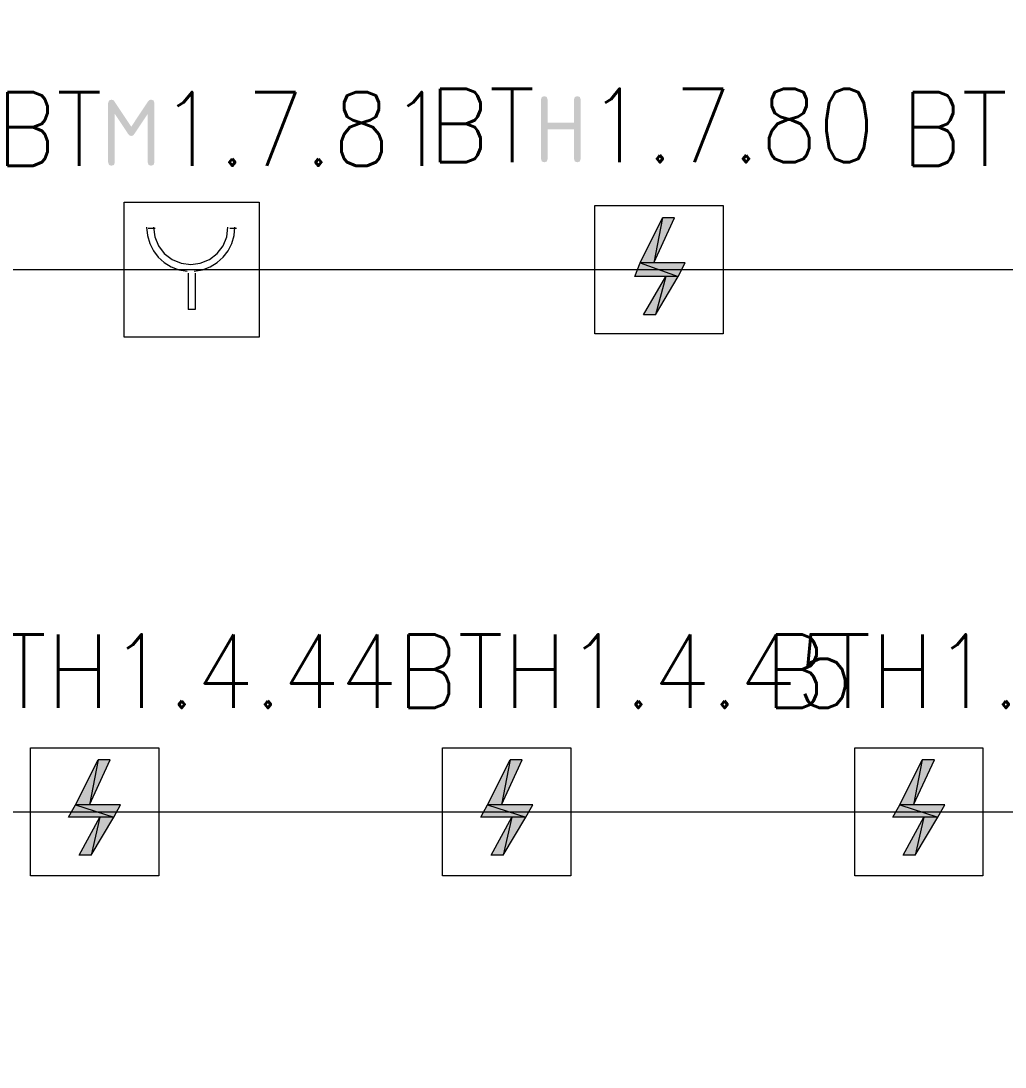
# Model space of a CAD drawing. Header units: millimetres. Extents: x 0 to 420, y 0 to 297.
# Drawn here: x 159.28 to 183.34, y 119.71 to 145.27 of the extents above; entities that cross this region are included whole.
import ezdxf

# ---------------------------------------------------------------- set-up
doc = ezdxf.new("R2010")
doc.units = ezdxf.units.MM
doc.styles.get("Standard").update_dxf_attribs({"font": 'STANDARD'})

msp = doc.modelspace()

# ---------------------------------------------------------------- hatches: boundary and pattern name
for points in [[(171.992506, 141.897144), (171.992506, 143.350147), (172.012487, 143.410918), (172.072983, 143.431176), (172.133755, 143.410918), (172.154012, 143.350147), (172.154012, 142.785151), (172.799485, 142.785151), (172.799485, 143.350147), (172.819742, 143.410918), (172.880514, 143.431176), (172.940803, 143.410918), (172.960991, 143.350147), (172.960991, 141.897144), (172.940803, 141.836648), (172.880514, 141.816666), (172.819742, 141.836648), (172.799485, 141.897144), (172.799485, 142.623645), (172.154012, 142.623645), (172.154012, 141.897144), (172.133755, 141.836648), (172.072983, 141.816666), (172.012487, 141.836648)], [(162.458686, 143.346509), (162.518976, 143.326252), (162.539164, 143.26548), (162.539164, 141.812477), (162.518976, 141.751981), (162.458686, 141.731999), (162.397915, 141.751981), (162.377658, 141.812477), (162.377658, 143.000346), (162.048582, 142.507559), (162.013442, 142.470628), (161.974168, 142.458501), (161.933654, 142.470628), (161.898101, 142.507559), (161.570679, 143.000346), (161.570679, 141.812477), (161.550422, 141.751981), (161.48965, 141.731999), (161.429154, 141.751981), (161.409173, 141.812477), (161.409173, 143.26548), (161.429154, 143.326252), (161.48965, 143.346509), (161.529338, 143.336311), (161.560757, 143.30627), (161.974168, 142.686153), (162.389785, 143.31068), (162.418448, 143.337483)]]:
    msp.add_hatch(color=7).paths.add_polyline_path(points, flags=0)
h = msp.add_hatch(color=1)
h.paths.add_polyline_path([(175.260001, 140.461999), (174.963668, 140.461999), (174.752001, 139.361333)], flags=0)
h.paths.add_polyline_path([(174.963668, 140.461999), (174.752001, 139.361333), (174.413334, 139.361333)], flags=0)
h = msp.add_hatch(color=1)
h.paths.add_polyline_path([(175.514001, 139.361333), (174.413334, 139.361333), (175.344668, 139.022666)], flags=0)
h.paths.add_polyline_path([(174.413334, 139.361333), (175.344668, 139.022666), (174.286334, 139.022666)], flags=0)
h = msp.add_hatch(color=1)
h.paths.add_polyline_path([(175.344668, 139.022666), (175.048334, 139.022666), (174.794334, 138.091333)], flags=0)
h.paths.add_polyline_path([(175.048334, 139.022666), (174.794334, 138.091333), (174.498001, 138.091333)], flags=0)
h = msp.add_hatch(color=1)
h.paths.add_polyline_path([(161.459334, 127.211666), (161.163001, 127.211666), (160.951334, 126.110999)], flags=0)
h.paths.add_polyline_path([(161.163001, 127.211666), (160.951334, 126.110999), (160.612668, 126.110999)], flags=0)
h = msp.add_hatch(color=1)
h.paths.add_polyline_path([(171.534668, 127.211666), (171.238334, 127.211666), (171.026668, 126.110999)], flags=0)
h.paths.add_polyline_path([(171.238334, 127.211666), (171.026668, 126.110999), (170.688001, 126.110999)], flags=0)
h = msp.add_hatch(color=1)
h.paths.add_polyline_path([(181.610001, 127.211666), (181.313668, 127.211666), (181.102001, 126.110999)], flags=0)
h.paths.add_polyline_path([(181.313668, 127.211666), (181.102001, 126.110999), (180.763334, 126.110999)], flags=0)
h = msp.add_hatch(color=1)
h.paths.add_polyline_path([(161.713334, 126.110999), (160.612668, 126.110999), (161.544001, 125.814666)], flags=0)
h.paths.add_polyline_path([(160.612668, 126.110999), (161.544001, 125.814666), (160.443334, 125.814666)], flags=0)
h = msp.add_hatch(color=1)
h.paths.add_polyline_path([(171.788668, 126.110999), (170.688001, 126.110999), (171.619334, 125.814666)], flags=0)
h.paths.add_polyline_path([(170.688001, 126.110999), (171.619334, 125.814666), (170.518668, 125.814666)], flags=0)
h = msp.add_hatch(color=1)
h.paths.add_polyline_path([(181.864001, 126.110999), (180.763334, 126.110999), (181.694668, 125.814666)], flags=0)
h.paths.add_polyline_path([(180.763334, 126.110999), (181.694668, 125.814666), (180.594001, 125.814666)], flags=0)
h = msp.add_hatch(color=1)
h.paths.add_polyline_path([(161.544001, 125.814666), (161.205334, 125.814666), (160.993668, 124.883333)], flags=0)
h.paths.add_polyline_path([(161.205334, 125.814666), (160.993668, 124.883333), (160.697334, 124.883333)], flags=0)
h = msp.add_hatch(color=1)
h.paths.add_polyline_path([(171.619334, 125.814666), (171.280668, 125.814666), (171.069001, 124.883333)], flags=0)
h.paths.add_polyline_path([(171.280668, 125.814666), (171.069001, 124.883333), (170.772668, 124.883333)], flags=0)
h = msp.add_hatch(color=1)
h.paths.add_polyline_path([(181.694668, 125.814666), (181.356001, 125.814666), (181.144334, 124.883333)], flags=0)
h.paths.add_polyline_path([(181.356001, 125.814666), (181.144334, 124.883333), (180.848001, 124.883333)], flags=0)

# ---------------------------------------------------------------- linework, layer by layer
at = {"color": 1, "lineweight": 0}
for points in [[(73.702335, 124.714), (76.538668, 124.714), (76.538668, 77.597), (297.434, 77.597), (297.434, 114.342333), (105.664001, 114.342333), (105.664001, 125.941666), (357.251, 125.941666), (357.251, 139.191999), (105.664001, 139.191999), (105.664001, 148.505333), (357.251, 148.505333), (357.251, 185.462333), (262.466667, 185.462333)], [(162.348334, 140.232371), (162.367552, 140.025485), (162.424073, 139.831354), (162.514294, 139.65388), (162.634614, 139.496961), (162.781428, 139.364501), (162.951136, 139.260398), (163.140134, 139.188555), (163.344819, 139.152871)], [(162.390668, 140.207999), (162.560001, 140.207999)], [(162.517668, 140.232917), (162.548354, 139.994697), (162.638349, 139.776257), (162.78151, 139.588312), (162.971693, 139.44158), (163.193592, 139.34964), (163.427834, 139.318993), (163.662077, 139.34964), (163.883976, 139.44158), (164.074159, 139.588312), (164.217319, 139.776257), (164.307315, 139.994697), (164.338001, 140.232917)], [(163.510867, 139.152858), (163.71555, 139.188544), (163.904544, 139.260391), (164.074246, 139.364499), (164.221056, 139.496965), (164.341373, 139.653885), (164.431595, 139.83136), (164.488122, 140.025484), (164.507351, 140.232358)], [(164.380334, 140.207999), (164.549668, 140.207999)], [(163.364334, 139.107333), (163.364334, 138.218333)], [(163.533668, 139.107333), (163.533668, 138.218333)], [(163.533668, 138.218333), (163.364334, 138.218333)]]:
    msp.add_lwpolyline(points, dxfattribs=at)
at = {"color": 7, "lineweight": 0}
for points in [[(161.798001, 140.842999), (165.100001, 140.842999)], [(173.312668, 140.758333), (176.445334, 140.758333)], [(159.512001, 127.507999), (162.644668, 127.507999)], [(169.587334, 127.507999), (172.720001, 127.507999)], [(179.662668, 127.507999), (182.795334, 127.507999)]]:
    msp.add_lwpolyline(points, dxfattribs=at)
at = {"color": 1, "lineweight": 0}
for points in [[(165.100001, 140.842999), (165.100001, 137.540999), (161.798001, 137.540999), (161.798001, 140.842999)], [(176.445334, 137.625666), (173.312668, 137.625666), (173.312668, 140.758333), (176.445334, 140.758333)], [(174.963668, 140.461999), (174.752001, 139.361333), (174.413334, 139.361333)], [(175.260001, 140.461999), (174.963668, 140.461999), (174.752001, 139.361333)], [(174.413334, 139.361333), (175.344668, 139.022666), (174.286334, 139.022666)], [(175.514001, 139.361333), (174.413334, 139.361333), (175.344668, 139.022666)], [(175.048334, 139.022666), (174.794334, 138.091333), (174.498001, 138.091333)], [(175.344668, 139.022666), (175.048334, 139.022666), (174.794334, 138.091333)], [(162.644668, 124.375333), (159.512001, 124.375333), (159.512001, 127.507999), (162.644668, 127.507999)], [(172.720001, 124.375333), (169.587334, 124.375333), (169.587334, 127.507999), (172.720001, 127.507999)], [(182.795334, 124.375333), (179.662668, 124.375333), (179.662668, 127.507999), (182.795334, 127.507999)], [(161.163001, 127.211666), (160.951334, 126.110999), (160.612668, 126.110999)], [(161.459334, 127.211666), (161.163001, 127.211666), (160.951334, 126.110999)], [(171.238334, 127.211666), (171.026668, 126.110999), (170.688001, 126.110999)], [(171.534668, 127.211666), (171.238334, 127.211666), (171.026668, 126.110999)], [(181.313668, 127.211666), (181.102001, 126.110999), (180.763334, 126.110999)], [(181.610001, 127.211666), (181.313668, 127.211666), (181.102001, 126.110999)], [(160.612668, 126.110999), (161.544001, 125.814666), (160.443334, 125.814666)], [(161.713334, 126.110999), (160.612668, 126.110999), (161.544001, 125.814666)], [(170.688001, 126.110999), (171.619334, 125.814666), (170.518668, 125.814666)], [(171.788668, 126.110999), (170.688001, 126.110999), (171.619334, 125.814666)], [(180.763334, 126.110999), (181.694668, 125.814666), (180.594001, 125.814666)], [(181.864001, 126.110999), (180.763334, 126.110999), (181.694668, 125.814666)], [(161.205334, 125.814666), (160.993668, 124.883333), (160.697334, 124.883333)], [(161.544001, 125.814666), (161.205334, 125.814666), (160.993668, 124.883333)], [(171.280668, 125.814666), (171.069001, 124.883333), (170.772668, 124.883333)], [(171.619334, 125.814666), (171.280668, 125.814666), (171.069001, 124.883333)], [(181.356001, 125.814666), (181.144334, 124.883333), (180.848001, 124.883333)], [(181.694668, 125.814666), (181.356001, 125.814666), (181.144334, 124.883333)]]:
    msp.add_lwpolyline(points, close=True, dxfattribs=at)

# ---------------------------------------------------------------- texts
at = {"color": 7, "char_height": 1.798339, "attachment_point": 1}
for s, insert, width in [('BT', (158.665337, 143.530342), 2.59760078), ('1.7.81', (162.687003, 143.530342), 5.395017), ('BT', (169.24867, 143.615005), 2.59760078), ('1.7.80', (173.143333, 143.615005), 5.79464789), ('BT', (180.805674, 143.530342), 2.59760078), ('BTH1.4.44BTH1.4.45', (157.310674, 130.280005), 22.77896067), ('BTH1.5.46', (177.46133, 130.280005), 10.790034)]:
    msp.add_mtext(s, dxfattribs=dict(at, insert=insert, width=width))

doc.saveas('drawing.dxf')
